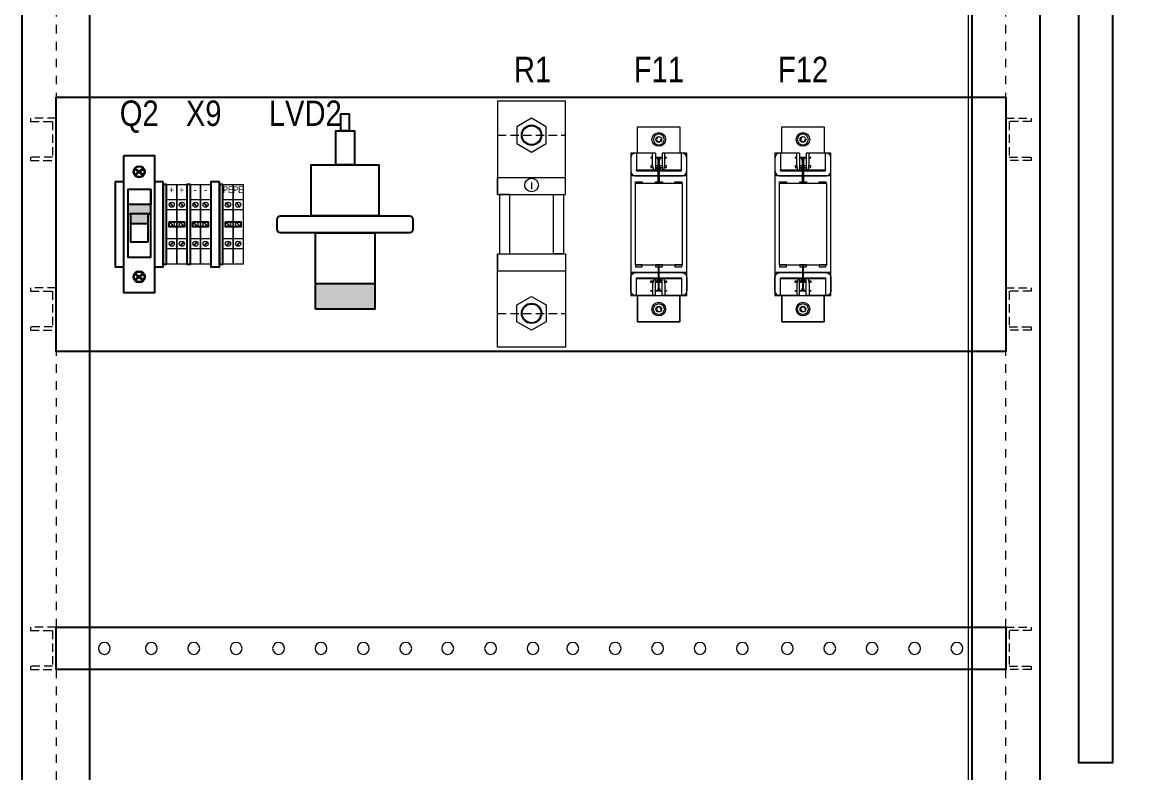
# Model space of a CAD drawing. Header units: millimetres. Extents: x 9130 to 9550, y -18883 to -17651.
# Drawn here: x 9220.3 to 9285.5, y -18809.5 to -18765.2 of the extents above; entities that cross this region are included whole.
import ezdxf

# ---------------------------------------------------------------- set-up
doc = ezdxf.new("R2010")
doc.units = ezdxf.units.MM
doc.linetypes.add('DASHED', pattern=[0.75, 0.5, -0.25])
doc.linetypes.add('EPL_DASH', pattern=[1, 0.5, -0.5])
for name, color, linetype in [('00 uvodnice', 82, 'Continuous'), ('01-KOSTUR ORMARA', 7, 'Continuous'), ('02-MODULI', 7, 'Continuous'), ('03-1 SD DISTRIBUCIJA', 7, 'Continuous'), ('DIMENS', 4, 'Continuous')]:
    doc.layers.add(name, color=color, linetype=linetype)
doc.layers.add('06-BATERIJA', color=1, linetype='Continuous', lineweight=0)
doc.styles.add('ARIAL NARROW', font='ARIALN.TTF')

# ---------------------------------------------------------------- blocks, each defined once
blk = doc.blocks.new('m-osigurac PK 00')
at = {"layer": '03-1 SD DISTRIBUCIJA', "color": 5, "linetype": 'Continuous', "lineweight": 15}
for points in [[(-1.25, 9.2), (-1.25, 10.75), (1.25, 10.75), (1.25, 9.2)], [(0, 7.4), (-1.4, 7.4), (-1.4, 2.6), (1.4, 2.6), (1.4, 7.4), (-1.4, 7.4)], [(-1.25, 0.8), (-1.25, -0.75), (1.25, -0.75), (1.25, 0.8)]]:
    blk.add_lwpolyline(points, dxfattribs=at)
at = {"layer": '03-1 SD DISTRIBUCIJA', "color": 1, "linetype": 'Continuous', "lineweight": 15}
for points in [[(0, 9.663), (0.238, 9.762), (0.337, 10), (0.238, 10.238), (0, 10.337), (-0.238, 10.238), (-0.337, 10), (-0.238, 9.762)], [(0, 0.337), (0.238, 0.238), (0.337, 0), (0.238, -0.238), (0, -0.337), (-0.238, -0.238), (-0.337, 0), (-0.238, 0.238)]]:
    blk.add_lwpolyline(points, close=True, dxfattribs=at)
for points in [[(-0.2, 9.2), (-1.65, 9.2), (-1.65, 0.8), (1.65, 0.8), (1.65, 9.2), (0.2, 9.2)], [(1.65, 7.85), (-1.65, 7.85)], [(1.65, 2.15), (-1.65, 2.15)], [(-1.65, 2.15), (1.65, 2.15)], [(1.25, 0.8), (1.25, -0.75), (-1.25, -0.75), (-1.25, 0.8)]]:
    blk.add_lwpolyline(points, dxfattribs=at)
at = {"layer": '03-1 SD DISTRIBUCIJA', "color": 3, "linetype": 'Continuous', "lineweight": 15}
for points in [[(-0.2, 9.2), (-1.35, 9.2, 0.414214), (-1.65, 8.9), (-1.65, 8.15, 0.414214), (-1.35, 7.85), (1.35, 7.85, 0.414214), (1.65, 8.15), (1.65, 8.9, 0.414214), (1.35, 9.2), (0.2, 9.2)], [(-0.2, 0.8), (-1.35, 0.8, -0.414214), (-1.65, 1.1), (-1.65, 1.85, -0.414214), (-1.35, 2.15), (1.35, 2.15, -0.414214), (1.65, 1.85), (1.65, 1.1, -0.414214), (1.35, 0.8), (0.2, 0.8)]]:
    blk.add_lwpolyline(points, format="xyb", dxfattribs=at)
for points in [[(-1.315, 9.2), (-1.315, 8.149), (1.333, 8.149), (1.333, 9.2)], [(-0.2, 9.2), (-0.2, 8.2), (-0.3, 8.2), (-0.366, 8.53), (-0.366, 9.2)], [(0.2, 9.2), (0.2, 8.2), (0.3, 8.2), (0.366, 8.53), (0.366, 9.2)], [(-0.366, 8.939), (-0.4, 8.939), (-0.46, 8.939), (-0.46, 8.906), (-0.366, 8.906)], [(0.2, 8.939), (-0.2, 8.939)], [(-0.2, 8.906), (0.2, 8.906)], [(0.366, 8.906), (0.456, 8.906), (0.456, 8.939), (0.366, 8.939)], [(-1.315, 8.149), (-1.315, 8.199), (1.333, 8.199)], [(-0.348, 8.442), (-0.4, 8.442), (-0.46, 8.442), (-0.46, 8.342), (-0.328, 8.342)], [(0.2, 8.442), (-0.2, 8.442)], [(-0.2, 8.342), (0.2, 8.342)], [(0.328, 8.342), (0.456, 8.342), (0.456, 8.442), (0.348, 8.442)], [(-1.378, 7.4), (-1.378, 7.5), (-1.178, 7.5), (-0.978, 7.5), (-0.978, 7.4), (-1.378, 7.4)], [(-0.188, 7.4), (-0.188, 7.5), (0.012, 7.5), (0.212, 7.5), (0.212, 7.4), (-0.188, 7.4)], [(0.954, 7.4), (0.954, 7.5), (1.154, 7.5), (1.354, 7.5), (1.354, 7.4), (0.954, 7.4)], [(-1.378, 2.6), (-1.378, 2.5), (-1.178, 2.5), (-0.978, 2.5), (-0.978, 2.6), (-1.378, 2.6)], [(-0.188, 2.6), (-0.188, 2.5), (0.012, 2.5), (0.212, 2.5), (0.212, 2.6), (-0.188, 2.6)], [(0.954, 2.6), (0.954, 2.5), (1.154, 2.5), (1.354, 2.5), (1.354, 2.6), (0.954, 2.6)], [(-1.315, 1.851), (-1.315, 1.801), (1.333, 1.801)], [(-1.315, 0.8), (-1.315, 1.851), (1.333, 1.851), (1.333, 0.8)], [(-0.348, 1.558), (-0.4, 1.558), (-0.46, 1.558), (-0.46, 1.658), (-0.328, 1.658)], [(-0.348, 1.558), (-0.4, 1.558), (-0.46, 1.558), (-0.46, 1.658), (-0.328, 1.658)], [(-0.2, 0.8), (-0.2, 1.8), (-0.3, 1.8), (-0.366, 1.47), (-0.366, 0.8)], [(-0.2, 0.8), (-0.2, 1.8), (-0.3, 1.8), (-0.366, 1.47), (-0.366, 0.8)], [(-0.2, 1.658), (0.2, 1.658)], [(-0.2, 1.658), (0.2, 1.658)], [(0.2, 1.558), (-0.2, 1.558)], [(0.2, 1.558), (-0.2, 1.558)], [(0.2, 0.8), (0.2, 1.8), (0.3, 1.8), (0.366, 1.47), (0.366, 0.8)], [(0.2, 0.8), (0.2, 1.8), (0.3, 1.8), (0.366, 1.47), (0.366, 0.8)], [(0.328, 1.658), (0.456, 1.658), (0.456, 1.558), (0.348, 1.558)], [(0.328, 1.658), (0.456, 1.658), (0.456, 1.558), (0.348, 1.558)], [(-0.366, 1.061), (-0.4, 1.061), (-0.46, 1.061), (-0.46, 1.094), (-0.366, 1.094)], [(-0.366, 1.061), (-0.4, 1.061), (-0.46, 1.061), (-0.46, 1.094), (-0.366, 1.094)], [(-0.2, 1.094), (0.2, 1.094)], [(-0.2, 1.094), (0.2, 1.094)], [(0.2, 1.061), (-0.2, 1.061)], [(0.2, 1.061), (-0.2, 1.061)], [(0.366, 1.094), (0.456, 1.094), (0.456, 1.061), (0.366, 1.061)], [(0.366, 1.094), (0.456, 1.094), (0.456, 1.061), (0.366, 1.061)]]:
    blk.add_lwpolyline(points, dxfattribs=at)
at = {"layer": '03-1 SD DISTRIBUCIJA', "color": 5, "linetype": 'Continuous', "lineweight": 15}
for points in [[(-0.03, 7.4), (-0.03, 8.9), (0.03, 8.9), (0.03, 7.4), (-0.03, 7.4)], [(-0.03, 2.6), (-0.03, 1.1), (0.03, 1.1), (0.03, 2.6), (-0.03, 2.6)]]:
    blk.add_lwpolyline(points, close=True, dxfattribs=at)
at = {"layer": '03-1 SD DISTRIBUCIJA', "color": 1, "linetype": 'Continuous', "lineweight": 15}
for centre in [(0, 10), (0, 0)]:
    blk.add_circle(centre, 0.4, dxfattribs=at)
at = {"layer": '03-1 SD DISTRIBUCIJA', "color": 3, "linetype": 'Continuous', "lineweight": 15}
for centre, radius in [((0, 10), 0.17), ((-0.001, 8.824), 0.06), ((0, 8.3), 0.1), ((0, 1.7), 0.1), ((0, 1.7), 0.1), ((-0.001, 1.176), 0.06), ((-0.001, 1.176), 0.06), ((0, 0), 0.17)]:
    blk.add_circle(centre, radius, dxfattribs=at)
for centre, start, end in [((0, 10), 120.48407, 8.96132), ((0, 0), 351.03868, 239.51593)]:
    blk.add_arc(centre, 0.128, start, end, dxfattribs=at)
blk = doc.blocks.new('Aut. osig. 1p')
h = blk.add_hatch(color=2)
h.dxf.hatch_style = 1
h.paths.add_polyline_path([(1.58, 5.212), (0.239, 5.212), (0.239, 4.658), (1.58, 4.658)])
h.paths.add_polyline_path([(1.437, 4.658), (0.382, 4.658), (0.382, 4.104), (1.437, 4.104)])
at = {"color": 3}
for p, q in [((0.845, 7.158), (0.618, 7.33)), ((0.867, 7.193), (0.643, 7.363)), ((1.151, 7.37), (0.925, 7.198)), ((1.177, 7.337), (0.953, 7.167)), ((0.845, 7.137), (0.618, 6.966)), ((0.867, 7.102), (0.643, 6.932)), ((1.151, 6.925), (0.925, 7.097)), ((1.177, 6.958), (0.953, 7.128)), ((0.845, 0.963), (0.618, 1.134)), ((0.845, 0.942), (0.618, 0.77)), ((0.867, 0.998), (0.643, 1.168)), ((0.867, 0.907), (0.643, 0.737)), ((1.151, 1.175), (0.925, 1.003)), ((1.151, 0.73), (0.925, 0.902)), ((1.177, 1.142), (0.953, 0.972)), ((1.177, 0.763), (0.953, 0.933))]:
    blk.add_line(p, q, dxfattribs=at)
at = {"color": 1}
blk.add_lwpolyline([(0, 8.1), (1.8, 8.1), (1.8, 0), (0, 0)], close=True, dxfattribs=at)
blk.add_lwpolyline([(1.58, 6.099), (0.239, 6.099), (0.239, 2.11), (1.58, 2.11), (1.58, 6.099), (1.58, 5.212), (0.239, 5.212), (0.239, 4.658), (0.382, 4.658), (0.382, 3.019), (1.437, 3.019), (1.437, 4.658), (1.58, 4.658), (0.382, 4.658), (0.382, 4.104), (1.437, 4.104)], dxfattribs=at)
at = {"color": 3}
for centre, radius in [((0.9, 7.148), 0.335), ((0.9, 7.148), 0.301), ((0.9, 7.148), 0.0564), ((0.9, 0.952), 0.335), ((0.9, 0.952), 0.301), ((0.9, 0.952), 0.0564)]:
    blk.add_circle(centre, radius, dxfattribs=at)
blk = doc.blocks.new('m-UK 5')
at = {"layer": '06-BATERIJA', "color": 0, "linetype": 'Continuous', "lineweight": 15}
for points in [[(0, 4.7), (0.6, 4.7), (0.6, 0), (0, 0), (0, 4.7)], [(0, 3.8), (0.6, 3.8)], [(0.39, 3.379), (0.195, 3.608)], [(0.406, 3.39), (0.212, 3.619)], [(0.6, 3.2), (0, 3.2)], [(0.6, 1.5), (0, 1.5)], [(0.39, 1.321), (0.195, 1.092)], [(0.406, 1.31), (0.212, 1.081)], [(0.6, 0.9), (0, 0.9)]]:
    blk.add_lwpolyline(points, dxfattribs=at)
for centre in [(0.3, 3.5), (0.3, 1.2)]:
    blk.add_circle(centre, 0.15, dxfattribs=at)

msp = doc.modelspace()

# ---------------------------------------------------------------- hatches: boundary and pattern name
at = {"layer": '00 uvodnice', "linetype": 'Continuous'}
h = msp.add_hatch(color=0, dxfattribs=at)
h.dxf.hatch_style = 1
h.paths.add_polyline_path([(9237.5487, -18780.6614), (9237.5487, -18782.1614), (9241.0487, -18782.1614), (9241.0487, -18780.6614)])

# ---------------------------------------------------------------- linework, layer by layer
at = {"color": 5}
msp.add_lwpolyline([(9220.2587, -18618.4114), (9280.2587, -18618.4114), (9280.2587, -18823.4114), (9276.2587, -18823.4114), (9276.2587, -18820.9114), (9224.2587, -18820.9114), (9224.2587, -18823.4114), (9220.2587, -18823.4114), (9220.2587, -18618.4114)], dxfattribs=at)
at = {"color": 5, "linetype": 'EPL_DASH', "lineweight": 15}
for points in [[(9220.2587, -18816.9114), (9220.2587, -18622.4114), (9222.2587, -18622.4114), (9222.2587, -18816.9114)], [(9278.2587, -18816.9114), (9278.2587, -18622.4114), (9280.2587, -18622.4114), (9280.2587, -18816.9114)]]:
    msp.add_lwpolyline(points, close=True, dxfattribs=at)
at = {"color": 4}
msp.add_lwpolyline([(9284.5587, -18630.4114), (9284.5587, -18808.9114), (9282.5587, -18808.9114), (9282.5587, -18630.4114), (9284.5587, -18630.4114)], dxfattribs=at)
at = {"layer": '00 uvodnice', "color": 1, "linetype": 'Continuous'}
for points in [[(9222.2587, -18769.6614), (9278.2587, -18769.6614), (9278.2587, -18784.6614), (9222.2587, -18784.6614)], [(9222.2587, -18800.9114), (9278.2587, -18800.9114), (9278.2587, -18803.4114), (9222.2587, -18803.4114)]]:
    msp.add_lwpolyline(points, close=True, dxfattribs=at)
at = {"layer": '00 uvodnice', "color": 0, "linetype": 'Continuous'}
for points in [[(9239.0487, -18771.6614), (9239.0487, -18770.6614), (9239.5487, -18770.6614), (9239.5487, -18771.6614), (9239.0487, -18771.6614)], [(9238.7487, -18773.6614), (9238.7487, -18771.6614), (9239.8487, -18771.6614), (9239.8487, -18773.6614), (9238.7487, -18773.6614)], [(9237.2987, -18776.6614), (9237.2987, -18773.6614), (9241.2987, -18773.6614), (9241.2987, -18776.6614), (9237.2987, -18776.6614)], [(9237.5487, -18782.1614), (9237.5487, -18777.6614), (9241.0487, -18777.6614), (9241.0487, -18782.1614), (9237.5487, -18782.1614)], [(9237.5487, -18782.1614), (9237.5487, -18780.6614), (9241.0487, -18780.6614), (9241.0487, -18782.1614), (9237.5487, -18782.1614)]]:
    msp.add_lwpolyline(points, dxfattribs=at)
msp.add_lwpolyline([(9235.2987, -18777.4614), (9235.2987, -18776.8614, -0.4142136), (9235.4987, -18776.6614), (9243.0987, -18776.6614, -0.4142136), (9243.2987, -18776.8614), (9243.2987, -18777.4614, -0.4142136), (9243.0987, -18777.6614), (9235.4987, -18777.6614, -0.4142136)], format="xyb", close=True, dxfattribs=at)
at = {"layer": '00 uvodnice', "color": 15, "linetype": 'Continuous'}
for points in [[(9228.9287, -18777.0114), (9229.8287, -18777.0114), (9229.8287, -18777.3114), (9228.9287, -18777.3114)], [(9230.3287, -18777.0114), (9231.2287, -18777.0114), (9231.2287, -18777.3114), (9230.3287, -18777.3114)], [(9232.2487, -18777.0114), (9233.1487, -18777.0114), (9233.1487, -18777.3114), (9232.2487, -18777.3114)]]:
    msp.add_lwpolyline(points, close=True, dxfattribs=at)
at = {"layer": '01-KOSTUR ORMARA', "color": 5}
msp.add_lwpolyline([(9224.2587, -18622.4114), (9276.2587, -18622.4114), (9276.2587, -18816.9114), (9224.2587, -18816.9114)], close=True, dxfattribs=at)
at = {"layer": '01-KOSTUR ORMARA', "color": 5, "linetype": 'Continuous', "lineweight": 15}
msp.add_lwpolyline([(9276.0587, -18622.6114), (9327.6587, -18622.6114), (9327.6587, -18816.7114), (9276.0587, -18816.7114)], close=True, dxfattribs=at)
at = {"layer": '01-KOSTUR ORMARA', "color": 253, "linetype": 'DASHED', "lineweight": 15}
for points in [[(9222.2587, -18773.4114), (9222.2587, -18770.9114), (9220.7587, -18770.9114), (9220.7587, -18771.1114), (9222.0587, -18771.1114), (9222.0587, -18773.2114), (9220.7587, -18773.2114), (9220.7587, -18773.4114)], [(9278.2587, -18773.4114), (9278.2587, -18770.9114), (9279.7587, -18770.9114), (9279.7587, -18771.1114), (9278.4587, -18771.1114), (9278.4587, -18773.2114), (9279.7587, -18773.2114), (9279.7587, -18773.4114)], [(9222.2587, -18783.4114), (9222.2587, -18780.9114), (9220.7587, -18780.9114), (9220.7587, -18781.1114), (9222.0587, -18781.1114), (9222.0587, -18783.2114), (9220.7587, -18783.2114), (9220.7587, -18783.4114)], [(9278.2587, -18783.4114), (9278.2587, -18780.9114), (9279.7587, -18780.9114), (9279.7587, -18781.1114), (9278.4587, -18781.1114), (9278.4587, -18783.2114), (9279.7587, -18783.2114), (9279.7587, -18783.4114)], [(9222.2587, -18803.4114), (9222.2587, -18800.9114), (9220.7587, -18800.9114), (9220.7587, -18801.1114), (9222.0587, -18801.1114), (9222.0587, -18803.2114), (9220.7587, -18803.2114), (9220.7587, -18803.4114)], [(9278.2587, -18803.4114), (9278.2587, -18800.9114), (9279.7587, -18800.9114), (9279.7587, -18801.1114), (9278.4587, -18801.1114), (9278.4587, -18803.2114), (9279.7587, -18803.2114), (9279.7587, -18803.4114)]]:
    msp.add_lwpolyline(points, close=True, dxfattribs=at)
at = {"layer": '01-KOSTUR ORMARA', "color": 1, "linetype": 'Continuous', "lineweight": 15}
for points in [[(9225.1087, -18802.5114, 1), (9225.1087, -18801.8114, 1), (9225.1087, -18802.5114, 1)], [(9227.8787, -18802.5114, 1), (9227.8787, -18801.8114, 1), (9227.8787, -18802.5114, 1)], [(9230.3787, -18802.5114, 1), (9230.3787, -18801.8114, 1), (9230.3787, -18802.5114, 1)], [(9232.8787, -18802.5114, 1), (9232.8787, -18801.8114, 1), (9232.8787, -18802.5114, 1)], [(9235.3787, -18802.5114, 1), (9235.3787, -18801.8114, 1), (9235.3787, -18802.5114, 1)], [(9237.8787, -18802.5114, 1), (9237.8787, -18801.8114, 1), (9237.8787, -18802.5114, 1)], [(9240.3787, -18802.5114, 1), (9240.3787, -18801.8114, 1), (9240.3787, -18802.5114, 1)], [(9242.8787, -18802.5114, 1), (9242.8787, -18801.8114, 1), (9242.8787, -18802.5114, 1)], [(9245.3587, -18802.5114, 1), (9245.3587, -18801.8114, 1), (9245.3587, -18802.5114, 1)], [(9247.8787, -18802.5114, 1), (9247.8787, -18801.8114, 1), (9247.8787, -18802.5114, 1)], [(9250.3787, -18802.5114, 1), (9250.3787, -18801.8114, 1), (9250.3787, -18802.5114, 1)], [(9252.7276, -18802.5114, 1), (9252.7276, -18801.8114, 1), (9252.7276, -18802.5114, 1)], [(9255.2276, -18802.5114, 1), (9255.2276, -18801.8114, 1), (9255.2276, -18802.5114, 1)], [(9257.7276, -18802.5114, 1), (9257.7276, -18801.8114, 1), (9257.7276, -18802.5114, 1)], [(9260.2276, -18802.5114, 1), (9260.2276, -18801.8114, 1), (9260.2276, -18802.5114, 1)], [(9262.7276, -18802.5114, 1), (9262.7276, -18801.8114, 1), (9262.7276, -18802.5114, 1)], [(9265.3787, -18802.5114, 1), (9265.3787, -18801.8114, 1), (9265.3787, -18802.5114, 1)], [(9267.8787, -18802.5114, 1), (9267.8787, -18801.8114, 1), (9267.8787, -18802.5114, 1)], [(9270.3787, -18802.5114, 1), (9270.3787, -18801.8114, 1), (9270.3787, -18802.5114, 1)], [(9272.8787, -18802.5114, 1), (9272.8787, -18801.8114, 1), (9272.8787, -18802.5114, 1)], [(9275.3787, -18802.5114, 1), (9275.3787, -18801.8114, 1), (9275.3787, -18802.5114, 1)]]:
    msp.add_lwpolyline(points, format="xyb", dxfattribs=at)
at = {"layer": '02-MODULI', "color": 5, "linetype": 'Continuous', "lineweight": 15}
for points in [[(9248.2987, -18769.9114), (9248.2987, -18775.4114), (9252.2987, -18775.4114), (9252.2987, -18769.9114)], [(9248.2987, -18784.4114), (9248.2987, -18778.9114), (9252.2987, -18778.9114), (9252.2987, -18784.4114)]]:
    msp.add_lwpolyline(points, close=True, dxfattribs=at)
at = {"layer": '02-MODULI', "color": 1, "linetype": 'Continuous', "lineweight": 15}
for points in [[(9250.2987, -18772.9077), (9251.1615, -18772.4096), (9251.1615, -18771.4133), (9250.2987, -18770.9152), (9249.4359, -18771.4133), (9249.4359, -18772.4096)], [(9248.4152, -18775.4114), (9248.4152, -18778.9114), (9249.0152, -18778.9114), (9249.0152, -18775.4114)], [(9252.1822, -18775.4114), (9252.1822, -18778.9114), (9251.5822, -18778.9114), (9251.5822, -18775.4114)], [(9250.2987, -18781.4152), (9251.1615, -18781.9133), (9251.1615, -18782.9096), (9250.2987, -18783.4077), (9249.4359, -18782.9096), (9249.4359, -18781.9133)]]:
    msp.add_lwpolyline(points, close=True, dxfattribs=at)
at = {"layer": '02-MODULI', "color": 2, "linetype": 'DASHED', "lineweight": 15}
for points in [[(9248.2987, -18771.9114), (9252.2987, -18771.9114)], [(9248.2987, -18782.4114), (9252.2987, -18782.4114)]]:
    msp.add_lwpolyline(points, dxfattribs=at)
at = {"layer": '02-MODULI'}
for points in [[(9226.2587, -18774.6614), (9225.7387, -18774.6614), (9225.7387, -18779.6614), (9226.2587, -18779.6614), (9226.2587, -18774.6614)], [(9228.5787, -18774.6614), (9228.0587, -18774.6614), (9228.0587, -18779.6614), (9228.5787, -18779.6614), (9228.5787, -18774.6614)], [(9231.8987, -18774.6614), (9231.3787, -18774.6614), (9231.3787, -18779.6614), (9231.8987, -18779.6614), (9231.8987, -18774.6614)]]:
    msp.add_lwpolyline(points, dxfattribs=at)
at = {"layer": '02-MODULI', "color": 5, "linetype": 'Continuous', "lineweight": 15}
for points in [[(9248.2987, -18775.4114), (9248.2987, -18774.4114), (9252.2987, -18774.4114)], [(9248.2987, -18778.9114), (9248.2987, -18779.9114), (9252.2987, -18779.9114)]]:
    msp.add_lwpolyline(points, dxfattribs=at)
at = {"layer": '02-MODULI', "color": 1, "linetype": 'Continuous', "lineweight": 15}
msp.add_lwpolyline([(9250.2987, -18774.6938), (9250.2987, -18775.0938)], dxfattribs=at)
for centre, radius in [((9250.2987, -18771.9114), 0.6), ((9250.2987, -18771.9114), 0.55), ((9250.2987, -18774.848), 0.4), ((9250.2987, -18782.4114), 0.6), ((9250.2987, -18782.4114), 0.55)]:
    msp.add_circle(centre, radius, dxfattribs=at)
at = {"layer": '06-BATERIJA', "color": 15}
for points in [[(9229.1683, -18777.2824), (9228.9741, -18777.0537)], [(9229.185, -18777.2713), (9228.9908, -18777.0426)], [(9229.7683, -18777.2824), (9229.5741, -18777.0537)], [(9229.785, -18777.2713), (9229.5908, -18777.0426)], [(9230.5683, -18777.2824), (9230.3741, -18777.0537)], [(9230.585, -18777.2713), (9230.3908, -18777.0426)], [(9231.1683, -18777.2824), (9230.9741, -18777.0537)], [(9231.185, -18777.2713), (9230.9908, -18777.0426)], [(9232.4883, -18777.2824), (9232.2941, -18777.0537)], [(9232.505, -18777.2713), (9232.3108, -18777.0426)], [(9233.0883, -18777.2824), (9232.8941, -18777.0537)], [(9233.105, -18777.2713), (9232.9108, -18777.0426)]]:
    msp.add_lwpolyline(points, dxfattribs=at)
for centre in [(9229.0787, -18777.1614), (9229.6787, -18777.1614), (9230.4787, -18777.1614), (9231.0787, -18777.1614), (9232.3987, -18777.1614), (9232.9987, -18777.1614)]:
    msp.add_circle(centre, 0.15, dxfattribs=at)
at = {"layer": 'DIMENS'}
for points in [[(9228.7787, -18774.8114), (9228.5787, -18774.8114), (9228.5787, -18779.5114), (9228.7787, -18779.5114), (9228.7787, -18774.8114)], [(9230.1787, -18774.8114), (9229.9787, -18774.8114), (9229.9787, -18779.5114), (9230.1787, -18779.5114), (9230.1787, -18774.8114)], [(9232.0987, -18774.8114), (9231.8987, -18774.8114), (9231.8987, -18779.5114), (9232.0987, -18779.5114), (9232.0987, -18774.8114)]]:
    msp.add_lwpolyline(points, dxfattribs=at)

# ---------------------------------------------------------------- block references
at = {"color": 4}
for name, p in [('Aut. osig. 1p', (9226.2587, -18781.2114)), ('m-UK 5', (9228.7787, -18779.5114)), ('m-UK 5', (9229.3787, -18779.5114)), ('m-UK 5', (9230.1787, -18779.5114)), ('m-UK 5', (9230.7787, -18779.5114)), ('m-UK 5', (9232.0987, -18779.5114)), ('m-UK 5', (9232.6987, -18779.5114))]:
    msp.add_blockref(name, p, dxfattribs=at)
at = {"layer": '02-MODULI', "color": 40, "linetype": 'Continuous', "lineweight": 15}
for p in [(9257.7987, -18782.1614), (9266.2987, -18782.1614)]:
    msp.add_blockref('m-osigurac PK 00', p, dxfattribs=at)

# ---------------------------------------------------------------- texts
at = {"char_height": 0.4, "width": 0.935962, "attachment_point": 2, "style": 'ARIAL NARROW'}
for s, insert in [('+', (9229.0781, -18774.9272)), ('+', (9229.6781, -18774.9272)), ('PE', (9232.3981, -18774.9272)), ('PE', (9232.9981, -18774.9272)), ('- ', (9230.4781, -18774.9272)), ('- ', (9231.0781, -18774.9272))]:
    msp.add_mtext(s, dxfattribs=dict(at, insert=insert))
at = {"layer": '02-MODULI', "char_height": 1.5, "attachment_point": 2, "style": 'ARIAL NARROW'}
for s, insert, width in [('R1', (9250.3577, -18767.2878), 7.776125), ('F11', (9257.8064, -18767.2883), 7.776125), ('F12', (9266.3064, -18767.2883), 7.776125), ('Q2', (9227.1624, -18769.867), 9.674257), ('X9', (9230.9645, -18769.867), 9.674257), ('LVD2', (9236.9551, -18769.867), 9.674257)]:
    msp.add_mtext(s, dxfattribs=dict(at, insert=insert, width=width))

doc.saveas('drawing.dxf')
